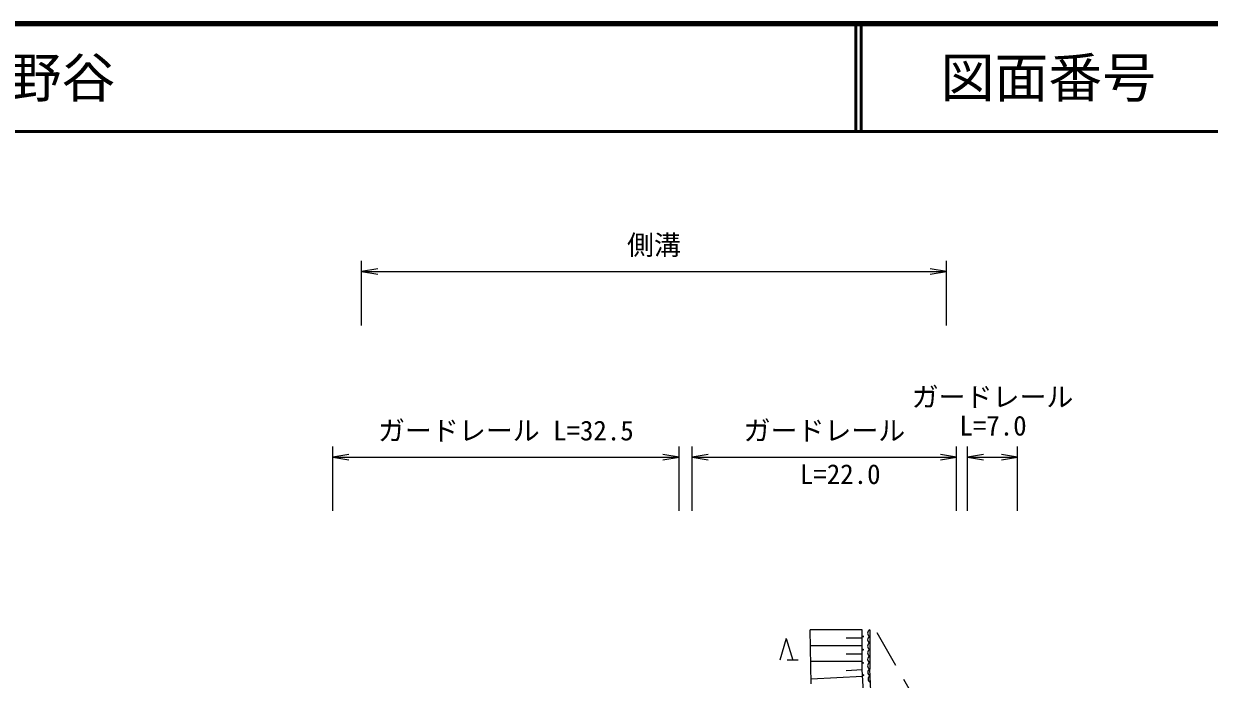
# Model space of a CAD drawing. Units: millimetres, scale not verified. Extents: x 40000 to 680000, y 20000 to 380000.
# Drawn here: x 431532 to 541561, y 319158 to 380000 of the extents above; entities that cross this region are included whole.
import ezdxf
from ezdxf.enums import TextEntityAlignment as Align

# ---------------------------------------------------------------- set-up
doc = ezdxf.new("R2010")
doc.units = ezdxf.units.MM
doc.header["$LTSCALE"] = 1000
doc.linetypes.add('CHAIN', pattern=[18.5, 12, -1.5, 3.5, -1.5])
doc.linetypes.add('DASHED', pattern=[7.5, 6, -1.5])
for name, color, linetype, lineweight in [('M-BGD', 7, 'Continuous', 13), ('M-BGD-EXST', 7, 'Continuous', 13), ('M-BMK', 2, 'CHAIN', 13), ('M-STR-HTXT', 7, 'Continuous', 13), ('M-TTL', 2, 'Continuous', 140), ('M-TTL-LINE', 7, 'Continuous', 50)]:
    doc.layers.add(name, color=color, linetype=linetype, lineweight=lineweight)
doc.layers.add('M-TTL-TXT', color=7, linetype='Continuous')
doc.styles.add('ＭＳ ゴシック', font='')
doc.styles.get('ＭＳ ゴシック').set_extended_font_data('MS Gothic')

# ---------------------------------------------------------------- blocks, each defined once
blk = doc.blocks.new('open_arrow')
at = {"color": 0, "linetype": 'Continuous', "lineweight": -2}
blk.add_lwpolyline([(7.5, 1.25), (0, 0), (7.5, -1.25)], dxfattribs=at)

msp = doc.modelspace()

# ---------------------------------------------------------------- linework, layer by layer
at = {"layer": 'M-BGD'}
for p, q in [((509351, 323744), (504505, 323744)), ((509351, 320062), (509351, 323744)), ((510044, 323744), (510044, 320099)), ((507851, 323008), (509351, 323008)), ((509351, 322271), (504541, 322271)), ((507851, 321535), (509351, 321535)), ((509351, 320799), (504577, 320798)), ((509385, 319430), (504617, 319177)), ((507854, 319983), (509351, 320062)), ((509519, 316900), (509351, 320062)), ((510304, 315206), (510044, 320099))]:
    msp.add_line(p, q, dxfattribs=at)
at = {"layer": 'M-BGD', "linetype": 'DASHED'}
msp.add_line((504628, 318741), (504505, 323744), dxfattribs=at)
at = {"layer": 'M-BGD'}
for centre in [(509401, 323131), (509401, 321903), (509401, 320676), (509429, 319538)]:
    msp.add_circle(centre, 50, dxfattribs=at)
for centre, radius, start, end in [((510174, 323441), 331, 113.29362, 246.72539), ((510174, 322833), 331, 113.29343, 246.72605), ((510175, 322225), 331, 113.29381, 246.72486), ((510175, 321618), 331, 113.29389, 246.72559), ((510175, 321010), 331, 113.29389, 246.72559), ((510175, 320403), 331, 113.29276, 246.72672), ((510195, 319800), 334, 116.7361, 249.33699), ((510227, 319189), 334, 116.7361, 249.33699)]:
    msp.add_arc(centre, radius, start, end, dxfattribs=at)
at = {"layer": 'M-BGD-EXST'}
for p, q in [((462889, 352001), (462889, 358001)), ((517160, 352001), (517160, 358001)), ((462889, 357001), (517160, 357001)), ((502300, 322948), (501700, 320948)), ((502300, 322948), (502900, 320948)), ((503400, 320948), (502400, 320948))]:
    msp.add_line(p, q, dxfattribs=at)
at = {"layer": 'M-BMK'}
msp.add_line((528280, 292613), (510536, 323855), dxfattribs=at)
at = {"layer": 'M-STR-HTXT'}
for p, q in [((460206, 334777), (460206, 340777)), ((492351, 334777), (492351, 340777)), ((493569, 334777), (493569, 340777)), ((518113, 334777), (518113, 340777)), ((519106, 334777), (519106, 340777)), ((523764, 334777), (523764, 340777)), ((460206, 339777), (492351, 339777)), ((493569, 339777), (518113, 339777)), ((519106, 339777), (523764, 339777))]:
    msp.add_line(p, q, dxfattribs=at)
at = {"layer": 'M-TTL'}
msp.add_line((680000, 380000), (40000, 380000), dxfattribs=at)
at = {"layer": 'M-TTL-LINE'}
for p, q in [((508747, 380000), (508747, 370000)), ((509247, 380000), (509247, 370000)), ((40000, 370000), (680000, 370000))]:
    msp.add_line(p, q, dxfattribs=at)

# ---------------------------------------------------------------- block references
at = {"layer": 'M-BGD-EXST', "xscale": 200, "yscale": 200}
msp.add_blockref('open_arrow', (462889, 357001), dxfattribs=at)
at = {"layer": 'M-BGD-EXST', "xscale": 200, "yscale": 200, "rotation": 180}
msp.add_blockref('open_arrow', (517160, 357001), dxfattribs=at)
at = {"layer": 'M-STR-HTXT', "xscale": 200, "yscale": 200}
for p in [(460206, 339777), (493569, 339777), (519106, 339777)]:
    msp.add_blockref('open_arrow', p, dxfattribs=at)
at = {"layer": 'M-STR-HTXT', "xscale": 200, "yscale": 200, "rotation": 180}
for p in [(492351, 339777), (518113, 339777), (523764, 339777)]:
    msp.add_blockref('open_arrow', p, dxfattribs=at)

# ---------------------------------------------------------------- texts
at = {"layer": 'M-BGD-EXST', "style": 'ＭＳ ゴシック'}
msp.add_text('側溝', height=1833, dxfattribs=at).set_placement((490024, 358001), align=Align.BOTTOM_CENTER)
at = {"layer": 'M-STR-HTXT', "style": 'ＭＳ ゴシック'}
for s, p in [('ガードレール', (521442, 343902)), ('ガードレール L=32.5', (476279, 340777)), ('ガードレール', (505841, 340777))]:
    msp.add_text(s, height=1833, dxfattribs=at).set_placement(p, align=Align.BOTTOM_CENTER)
for s, p in [('L=7.0', (524610, 341227)), ('L=22.0', (511051, 336732))]:
    msp.add_text(s, height=1833, dxfattribs=at).set_placement(p, align=Align.BOTTOM_RIGHT)
at = {"layer": 'M-TTL-TXT', "style": 'ＭＳ ゴシック'}
msp.add_text('山口市徳地野谷', height=3666, dxfattribs=at).set_placement((405024, 375000), align=Align.MIDDLE_LEFT)
msp.add_text('図面番号', height=3666, dxfattribs=at).set_placement((526622, 375000), align=Align.MIDDLE_CENTER)

doc.saveas('drawing.dxf')
